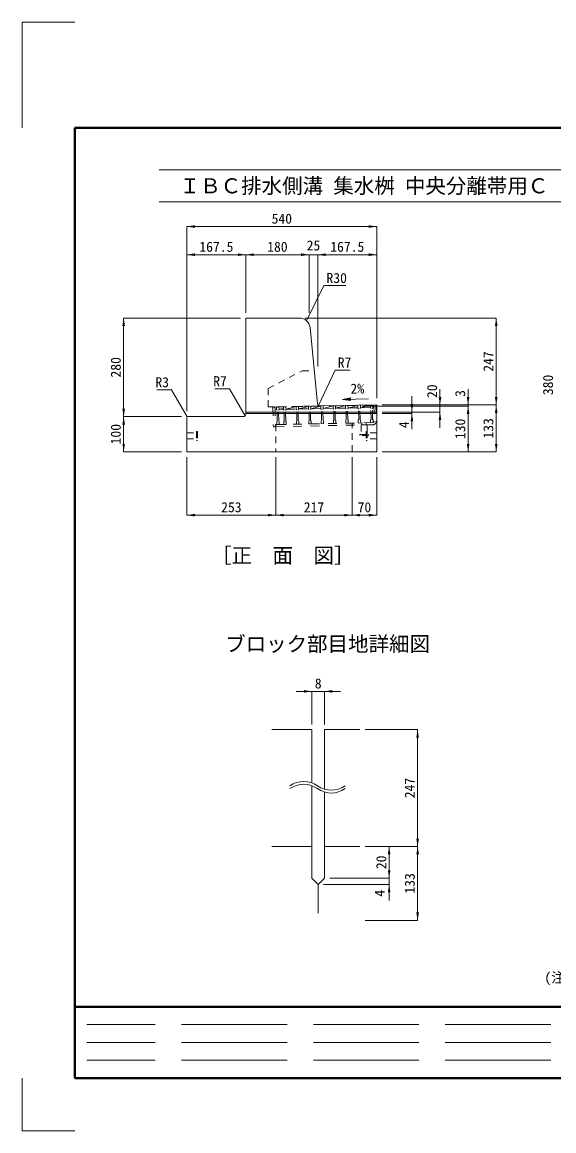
# Model space of a CAD drawing. Units: millimetres at full size; some dimension numbers follow another scale. Extents: x 50430 to 101606, y 69050 to 91573.
# Drawn here: x 66894 to 68406, y 71283 to 74433 of the extents above; entities that cross this region are included whole.
import ezdxf
from ezdxf.enums import TextEntityAlignment as Align

# ---------------------------------------------------------------- set-up
doc = ezdxf.new("R2010")
doc.units = ezdxf.units.MM
doc.header["$LTSCALE"] = 50
for name, pattern in [('DASHED', [7.5, 6, -1.5]), ('USER1', [0.675, 0.375, -0.3]), ('USER3', [1, 0.5, -0.5]), ('USER4', [0.675, 0.375, -0.3])]:
    doc.linetypes.add(name, pattern=pattern)
for name, color, linetype, lineweight in [('DEFPOINTS_2', 8, 'Continuous', 13), ('インサート', 3, 'USER1', 9), ('グレーチング', 7, 'USER1', 5), ('図枠', 7, 'Continuous', 5), ('寸法線', 7, 'Continuous', 13), ('本体', 2, 'Continuous', 9), ('枠', 7, 'Continuous', 5), ('ｲﾝｻｰﾄ', 3, 'Continuous', 9)]:
    doc.layers.add(name, color=color, linetype=linetype, lineweight=lineweight)
doc.layers.add('文字', color=7, linetype='Continuous')
doc.styles.add('ＭＳ ゴシック', font='')
doc.styles.get('ＭＳ ゴシック').set_extended_font_data('MS Gothic')

# ---------------------------------------------------------------- blocks, each defined once
blk = doc.blocks.new('filled_arrow')
at = {"color": 0, "linetype": 'Continuous', "lineweight": -2}
blk.add_solid([(7.5, 1.25), (0, 0), (7.5, -1.25)], dxfattribs=at)

msp = doc.modelspace()

# ---------------------------------------------------------------- hatches: boundary and pattern name
at = {"layer": '寸法線'}
msp.add_hatch(color=256, dxfattribs=at).paths.add_polyline_path([(67827.76, 73365.13), (67827.89, 73357.63), (67805.32, 73360.99)])

# ---------------------------------------------------------------- linework, layer by layer
at = {"layer": 'DEFPOINTS_2', "color": 7}
for p, q in [((66893.72, 74432.64), (67043.72, 74432.64)), ((66893.72, 74132.64), (66893.72, 74432.64)), ((66893.72, 71432.64), (66893.72, 71282.64)), ((66893.72, 71282.64), (67043.72, 71282.64))]:
    msp.add_line(p, q, dxfattribs=at)
at = {"layer": 'インサート'}
for p, q in [((67389.53, 73269.5), (67389.53, 73244.5)), ((67389.53, 73269.5), (67392.53, 73269.5)), ((67392.53, 73269.5), (67392.53, 73244.5)), ((67875.53, 73269.5), (67872.53, 73269.5)), ((67872.53, 73269.5), (67872.53, 73244.5)), ((67875.53, 73269.5), (67875.53, 73244.5)), ((67362.53, 73265.5), (67362.53, 73248.5)), ((67362.53, 73265.5), (67389.53, 73265.5)), ((67362.53, 73248.5), (67389.53, 73248.5)), ((67389.53, 73244.5), (67392.53, 73244.5)), ((67875.53, 73244.5), (67872.53, 73244.5)), ((67902.53, 73265.5), (67875.53, 73265.5)), ((67902.53, 73248.5), (67875.53, 73248.5)), ((67902.53, 73265.5), (67902.53, 73248.5))]:
    msp.add_line(p, q, dxfattribs=at)
at = {"layer": 'インサート', "linetype": 'USER4'}
for p, q in [((67857.9, 73288.1), (67874.89, 73288.44)), ((67857.9, 73288.1), (67858.44, 73261.11)), ((67874.89, 73288.44), (67875.43, 73261.45)), ((67854.44, 73261.03), (67879.43, 73261.53)), ((67854.5, 73258.03), (67854.44, 73261.03)), ((67879.49, 73258.53), (67854.5, 73258.03)), ((67879.43, 73261.53), (67879.49, 73258.53))]:
    msp.add_line(p, q, dxfattribs=at)
at = {"layer": 'グレーチング', "linetype": 'USER3'}
for p, q in [((67613.33, 73339.22), (67607.33, 73339.1)), ((67607.33, 73339.1), (67608.45, 73283.11)), ((67613.33, 73339.22), (67614.45, 73283.23)), ((67617.33, 73339.3), (67900.27, 73344.96)), ((67617.33, 73339.3), (67617.49, 73331.3)), ((67624.32, 73339.44), (67624.48, 73331.44)), ((67624.46, 73332.44), (67637.4, 73335.86)), ((67624.46, 73332.44), (67637.46, 73332.7)), ((67637.32, 73339.7), (67637.48, 73331.7)), ((67644.32, 73339.84), (67644.48, 73331.84)), ((67644.46, 73332.84), (67673.55, 73333.43)), ((67645.26, 73332.86), (67673.41, 73340.42)), ((67673.11, 73340.42), (67673.27, 73332.42)), ((67674.8, 73330.95), (67673.27, 73332.42)), ((67678.8, 73331.03), (67680.27, 73332.56)), ((67680.11, 73340.56), (67680.27, 73332.56)), ((67680.25, 73333.56), (67708.41, 73341.12)), ((67680.25, 73333.56), (67708.55, 73334.13)), ((67708.11, 73341.12), (67708.27, 73333.12)), ((67709.8, 73331.65), (67708.27, 73333.12)), ((67713.8, 73331.73), (67715.27, 73333.26)), ((67715.11, 73341.26), (67715.27, 73333.26)), ((67715.25, 73334.26), (67743.4, 73341.82)), ((67743.54, 73334.83), (67715.25, 73334.26)), ((67743.4, 73341.82), (67743.56, 73333.83)), ((67745.09, 73332.36), (67743.56, 73333.83)), ((67745.71, 73301.36), (67745.09, 73332.36)), ((67749.09, 73332.44), (67750.56, 73333.97)), ((67749.71, 73301.44), (67749.09, 73332.44)), ((67750.4, 73341.96), (67750.56, 73333.97)), ((67750.54, 73334.97), (67778.69, 73342.53)), ((67750.54, 73334.97), (67778.83, 73335.53)), ((67778.39, 73342.52), (67778.55, 73334.53)), ((67780.08, 73333.06), (67778.55, 73334.53)), ((67780.7, 73302.06), (67780.08, 73333.06)), ((67784.08, 73333.14), (67785.55, 73334.67)), ((67784.7, 73302.14), (67784.08, 73333.14)), ((67785.39, 73342.66), (67785.55, 73334.67)), ((67785.53, 73335.66), (67813.69, 73343.23)), ((67813.83, 73336.23), (67785.53, 73335.66)), ((67813.69, 73343.23), (67813.85, 73335.23)), ((67815.38, 73333.76), (67813.85, 73335.23)), ((67816, 73302.77), (67815.38, 73333.76)), ((67819.38, 73333.84), (67820.84, 73335.37)), ((67820, 73302.85), (67819.38, 73333.84)), ((67820.68, 73343.37), (67820.84, 73335.37)), ((67820.82, 73336.37), (67848.98, 73343.94)), ((67849.12, 73336.94), (67820.82, 73336.37)), ((67848.98, 73343.94), (67849.14, 73335.94)), ((67850.67, 73334.47), (67849.14, 73335.94)), ((67851.29, 73303.47), (67850.67, 73334.47)), ((67854.67, 73334.55), (67856.14, 73336.08)), ((67855.29, 73303.55), (67854.67, 73334.55)), ((67855.98, 73344.08), (67856.14, 73336.08)), ((67856.12, 73337.08), (67884.27, 73344.64)), ((67884.41, 73337.64), (67856.12, 73337.08)), ((67884.27, 73344.64), (67884.43, 73336.64)), ((67885.96, 73335.17), (67884.43, 73336.64)), ((67886.58, 73304.18), (67885.96, 73335.17)), ((67889.96, 73335.25), (67891.43, 73336.78)), ((67890.58, 73304.26), (67889.96, 73335.25)), ((67891.27, 73344.78), (67891.43, 73336.78)), ((67894.27, 73344.86), (67895.19, 73298.85)), ((67900.27, 73344.96), (67901.19, 73298.97)), ((67619.02, 73329.83), (67617.49, 73331.3)), ((67619.64, 73298.84), (67619.02, 73329.83)), ((67623.01, 73329.91), (67624.48, 73331.44)), ((67623.63, 73298.92), (67623.01, 73329.91)), ((67639.01, 73330.23), (67637.48, 73331.7)), ((67639.63, 73299.24), (67639.01, 73330.23)), ((67643.01, 73330.31), (67644.48, 73331.84)), ((67643.63, 73299.32), (67643.01, 73330.31)), ((67675.42, 73299.96), (67674.8, 73330.95)), ((67679.42, 73300.04), (67678.8, 73331.03)), ((67710.42, 73300.66), (67708.95, 73299.13)), ((67710.42, 73300.66), (67709.8, 73331.65)), ((67714.42, 73300.74), (67713.8, 73331.73)), ((67714.42, 73300.74), (67715.95, 73299.27)), ((67745.71, 73301.36), (67744.24, 73299.83)), ((67749.71, 73301.44), (67751.24, 73299.97)), ((67780.7, 73302.06), (67779.23, 73300.53)), ((67779.23, 73300.53), (67779.39, 73292.53)), ((67784.7, 73302.14), (67786.23, 73300.67)), ((67786.23, 73300.67), (67786.39, 73292.67)), ((67816, 73302.77), (67814.53, 73301.24)), ((67814.53, 73301.24), (67814.69, 73293.24)), ((67820, 73302.85), (67821.52, 73301.38)), ((67821.52, 73301.38), (67821.68, 73293.38)), ((67851.29, 73303.47), (67849.82, 73301.94)), ((67849.82, 73301.94), (67849.98, 73293.95)), ((67855.29, 73303.55), (67856.82, 73302.08)), ((67856.82, 73302.08), (67856.98, 73294.09)), ((67886.58, 73304.18), (67885.11, 73302.65)), ((67885.11, 73302.65), (67885.27, 73294.65)), ((67890.58, 73304.26), (67892.11, 73302.79)), ((67892.11, 73302.79), (67892.27, 73294.79)), ((67614.45, 73283.23), (67608.45, 73283.11)), ((67614.33, 73289.23), (67847.48, 73293.9)), ((67614.45, 73283.23), (67842.4, 73287.79)), ((67619.64, 73298.84), (67618.17, 73297.31)), ((67618.17, 73297.31), (67618.33, 73289.31)), ((67618.33, 73289.31), (67625.32, 73289.45)), ((67623.63, 73298.92), (67625.16, 73297.45)), ((67625.16, 73297.45), (67625.32, 73289.45)), ((67639.63, 73299.24), (67638.16, 73297.71)), ((67638.16, 73297.71), (67638.32, 73289.71)), ((67638.32, 73289.71), (67645.32, 73289.85)), ((67643.63, 73299.32), (67645.16, 73297.85)), ((67645.16, 73297.85), (67645.32, 73289.85)), ((67675.42, 73299.96), (67673.95, 73298.43)), ((67673.95, 73298.43), (67674.11, 73290.43)), ((67674.11, 73290.43), (67681.11, 73290.57)), ((67679.42, 73300.04), (67680.95, 73298.57)), ((67680.95, 73298.57), (67681.11, 73290.57)), ((67708.95, 73299.13), (67709.11, 73291.13)), ((67716.11, 73291.27), (67709.11, 73291.13)), ((67715.95, 73299.27), (67716.11, 73291.27)), ((67744.24, 73299.83), (67744.4, 73291.83)), ((67744.4, 73291.83), (67751.4, 73291.97)), ((67751.24, 73299.97), (67751.4, 73291.97)), ((67786.39, 73292.67), (67779.39, 73292.53)), ((67821.68, 73293.38), (67814.69, 73293.24)), ((67833.28, 73293.61), (67833.4, 73287.61)), ((67891.39, 73288.77), (67842.4, 73287.79)), ((67891.27, 73294.77), (67848.28, 73293.91)), ((67856.86, 73293.9), (67849.87, 73293.62)), ((67859.78, 73294.14), (67859.9, 73288.14)), ((67872.77, 73294.4), (67872.89, 73288.4)), ((67892.27, 73294.79), (67885.27, 73294.65))]:
    msp.add_line(p, q, dxfattribs=at)
for radius, start, end in [(4, 271.14586, 1.14572), (10, 271.14571, 1.14575)]:
    msp.add_arc((67891.19, 73298.77), radius, start, end, dxfattribs=at)
at = {"layer": '図枠', "lineweight": 40}
for p, q in [((67043.72, 71432.64), (67043.72, 74132.64)), ((67043.72, 74132.64), (71198.72, 74132.64)), ((67043.72, 71635.14), (71198.72, 71635.14)), ((67043.72, 71432.64), (71198.72, 71432.64))]:
    msp.add_line(p, q, dxfattribs=at)
at = {"layer": '図枠', "lineweight": 13}
for p, q in [((67283.72, 74012.64), (70958.72, 74012.64)), ((67283.72, 73922.64), (70958.72, 73922.64))]:
    msp.add_line(p, q, dxfattribs=at)
at = {"layer": '図枠', "linetype": 'DASHED', "lineweight": 9}
for p, q in [((68397.47, 71584.51), (67077.47, 71584.51)), ((68397.47, 71533.89), (67077.47, 71533.89)), ((68397.47, 71483.26), (67077.47, 71483.26))]:
    msp.add_line(p, q, dxfattribs=at)
at = {"layer": '寸法線', "lineweight": 9}
for p, q in [((67362.53, 73852), (67902.53, 73852)), ((67362.53, 73607), (67362.53, 73852)), ((67902.53, 73607), (67902.53, 73852)), ((67362.53, 73772), (67530.03, 73772)), ((67362.53, 73327), (67362.53, 73772)), ((67530.03, 73772), (67710.03, 73772)), ((67530.03, 73607), (67530.03, 73772)), ((67530.03, 73607), (67530.03, 73772)), ((67665.03, 73772), (67780.03, 73772)), ((67710.03, 73607), (67710.03, 73772)), ((67710.03, 73607), (67710.03, 73772)), ((67735.03, 73454.51), (67735.03, 73772)), ((67735.03, 73772), (67902.53, 73772)), ((67735.03, 73454.51), (67735.03, 73772)), ((67902.53, 73364.24), (67902.53, 73772)), ((67182.53, 73312), (67182.53, 73592)), ((67515.03, 73592), (67182.53, 73592)), ((67697.88, 73592), (68242.53, 73592)), ((68242.53, 73592), (68242.53, 73345)), ((68002.53, 73369.98), (68002.53, 73275.98)), ((68082.51, 73390), (68082.51, 73279.98)), ((68162.52, 73389.98), (68162.52, 73296.96)), ((67805.32, 73360.99), (67879.34, 73362.27)), ((67860.73, 73341.96), (68162.52, 73341.96)), ((67917.53, 73345), (68242.53, 73345)), ((67917.53, 73345), (68082.51, 73345)), ((68055.51, 73344.98), (68162.52, 73344.98)), ((68055.51, 73344.98), (68242.53, 73344.98)), ((68055.56, 73341.96), (68162.52, 73341.96)), ((68162.52, 73341.96), (68162.52, 73212)), ((68242.53, 73344.98), (68242.53, 73212)), ((67182.53, 73312), (67182.53, 73212)), ((67347.53, 73312), (67182.53, 73312)), ((67347.53, 73312), (67182.53, 73312)), ((67917.53, 73324.98), (68002.53, 73324.98)), ((67917.53, 73324.98), (68082.51, 73324.98)), ((67917.53, 73320.98), (68002.53, 73320.98)), ((67347.53, 73212), (67182.53, 73212)), ((67917.53, 73212), (68242.53, 73212)), ((68056.64, 73212), (68162.52, 73212)), ((67362.53, 73197), (67362.53, 73032)), ((67615.43, 73197), (67615.43, 73032)), ((67615.43, 73197), (67615.43, 73032)), ((67832.53, 73197), (67832.53, 73032)), ((67832.53, 73197), (67832.53, 73032)), ((67902.53, 73197), (67902.53, 73032)), ((67362.53, 73032), (67615.43, 73032)), ((67615.43, 73032), (67832.53, 73032)), ((67832.53, 73032), (67902.53, 73032)), ((67673.06, 72531.32), (67799.06, 72531.32)), ((67718.06, 72437.49), (67718.06, 72531.32)), ((67754.06, 72437.49), (67754.06, 72531.32)), ((67869.2, 72422.49), (68018.88, 72422.49)), ((68018.88, 72090.58), (68018.88, 72422.49)), ((67869.2, 72090.58), (67937.86, 72090.58)), ((67869.2, 72090.58), (68018.88, 72090.58)), ((67869.2, 72090.58), (68018.88, 72090.58)), ((67937.86, 72000.43), (67937.86, 72090.58)), ((68018.88, 71880.66), (68018.88, 72090.58)), ((67937.86, 71937.43), (67937.86, 72045.43)), ((67751.06, 71982.43), (67937.86, 71982.43)), ((67769.06, 72000.43), (67937.86, 72000.43)), ((67769.06, 72000.43), (67937.86, 72000.43)), ((67869.2, 71880.66), (68018.88, 71880.66))]:
    msp.add_line(p, q, dxfattribs=at)
for points in [[(67703.01, 73584.24), (67752.09, 73684), (67814.72, 73684)], [(67736.7, 73343.93), (67784.1, 73443.93), (67826.17, 73443.93)], [(67363.41, 73311.13), (67319.07, 73387.94), (67276.69, 73387.94)], [(67527.98, 73314.06), (67483.64, 73390.87), (67441.57, 73390.87)]]:
    msp.add_lwpolyline(points, dxfattribs=at)
at = {"layer": '寸法線'}
msp.add_lwpolyline([(67827.76, 73365.13), (67827.89, 73357.63), (67805.32, 73360.99)], close=True, dxfattribs=at)
at = {"layer": '寸法線', "lineweight": 9}
for centre, start, end in [((67694.89, 72207.41), 54.77488, 125.22512), ((67694.89, 72199.46), 54.77488, 125.22512), ((67773.22, 72318.36), 234.77488, 305.22512), ((67773.22, 72310.41), 234.77488, 305.22512)]:
    msp.add_arc(centre, 67.91, start, end, dxfattribs=at)
at = {"layer": '本体', "lineweight": 20}
for p, q in [((67682.88, 73592), (67530.03, 73592)), ((67734.39, 73348.46), (67712.73, 73564.99)), ((67741.57, 73342.16), (67902.53, 73345)), ((67902.53, 73345), (67902.53, 73212)), ((67362.53, 73309), (67362.53, 73212)), ((67365.53, 73312), (67523.03, 73312)), ((67902.53, 73212), (67362.53, 73212)), ((67603.64, 72422.49), (67718.06, 72422.49)), ((67718.06, 72422.49), (67718.06, 72271.25)), ((67754.06, 72422.49), (67754.06, 72253.22)), ((67754.06, 72422.49), (67854.2, 72422.49)), ((67718.06, 72263.3), (67718.06, 72000.43)), ((67754.06, 72245.26), (67754.06, 72000.43)), ((67603.64, 72090.58), (67718.06, 72090.58)), ((67754.06, 72090.58), (67854.2, 72090.58)), ((67736.06, 71982.43), (67718.06, 72000.43)), ((67736.06, 71982.43), (67754.06, 72000.43)), ((67736.06, 71900.92), (67736.06, 71982.43))]:
    msp.add_line(p, q, dxfattribs=at)
at = {"layer": '本体', "lineweight": 13}
msp.add_line((67530.03, 73592), (67530.03, 73319), dxfattribs=at)
at = {"layer": '本体', "linetype": 'USER1'}
for p, q in [((67593.35, 73391.9), (67690.23, 73441.9)), ((67690.23, 73441.9), (67725.04, 73441.9)), ((67593.35, 73339.55), (67593.35, 73391.9)), ((67593.35, 73339.55), (67741.48, 73342.16)), ((67615.43, 73289.25), (67615.43, 73212)), ((67832.53, 73212), (67832.53, 73293.6))]:
    msp.add_line(p, q, dxfattribs=at)
at = {"layer": '本体', "color": 4, "lineweight": 5}
for p, q in [((67530.03, 73324.98), (67902.53, 73324.98)), ((67530.03, 73320.98), (67902.53, 73320.98))]:
    msp.add_line(p, q, dxfattribs=at)
at = {"layer": '本体', "lineweight": 20}
for centre, radius, start, end in [((67682.88, 73562), 30, 5.71031, 90), ((67741.35, 73349.16), 7, 185.7118, 271.76068), ((67365.53, 73309), 3, 90, 180)]:
    msp.add_arc(centre, radius, start, end, dxfattribs=at)
at = {"layer": '本体', "lineweight": 13}
msp.add_arc((67523.03, 73319), 7, 270, 0, dxfattribs=at)
at = {"layer": 'ｲﾝｻｰﾄ', "linetype": 'USER3'}
for p, q in [((67362.53, 73248.5), (67362.53, 73265.5)), ((67902.54, 73248.5), (67902.54, 73265.5))]:
    msp.add_line(p, q, dxfattribs=at)

# ---------------------------------------------------------------- block references
at = {"layer": '寸法線', "lineweight": 9, "xscale": 3, "yscale": 3}
for p in [(67362.53, 73852), (67362.53, 73772), (67530.03, 73772), (67735.03, 73772), (67735.03, 73772), (67362.53, 73032), (67615.43, 73032), (67832.53, 73032), (67754.06, 72531.32)]:
    msp.add_blockref('filled_arrow', p, dxfattribs=at)
at = {"layer": '寸法線', "lineweight": 9}
for p, xscale, yscale, rotation in [((67902.53, 73852), 3, 3, 180), ((67530.03, 73772), 3, 3, 180), ((67710.03, 73772), 3, 3, 180), ((67710.03, 73772), 3, 3, 180), ((67902.53, 73772), 3, 3, 180), ((67182.53, 73592), 3, 3, 270), ((67703.01, 73584.24), 0.2, 0.2, 63.8), ((68242.53, 73592), 3, 3, 270), ((68082.51, 73345), 3, 3, 90), ((68162.52, 73344.98), 3, 3, 90), ((68242.53, 73345), 3, 3, 90), ((67182.53, 73312), 3, 3, 90), ((67736.7, 73343.93), 0.2, 0.2, 64.6), ((68002.53, 73324.98), 3, 3, 90), ((68162.52, 73341.96), 3, 3, 270), ((68162.52, 73341.96), 3, 3, 270), ((68242.53, 73344.98), 3, 3, 270), ((67182.53, 73312), 3, 3, 270), ((67363.41, 73311.13), 0.2, 0.2, 120), ((67527.98, 73314.06), 0.2, 0.2, 120), ((68002.53, 73320.98), 3, 3, 270), ((68082.51, 73324.98), 3, 3, 270), ((67182.53, 73212), 3, 3, 90), ((68162.52, 73212), 3, 3, 90), ((68242.53, 73212), 3, 3, 90), ((67615.43, 73032), 3, 3, 180), ((67832.53, 73032), 3, 3, 180), ((67902.53, 73032), 3, 3, 180), ((67718.06, 72531.32), 3, 3, 180), ((68018.88, 72422.49), 3, 3, 270), ((68018.88, 72090.58), 3, 3, 90), ((67937.86, 72090.58), 3, 3, 270), ((68018.88, 72090.58), 3, 3, 270), ((67937.86, 72000.43), 3, 3, 90), ((67937.86, 72000.43), 3, 3, 90), ((67937.86, 71982.43), 3, 3, 270), ((68018.88, 71880.66), 3, 3, 90)]:
    msp.add_blockref('filled_arrow', p, dxfattribs=dict(at, xscale=xscale, yscale=yscale, rotation=rotation))

# ---------------------------------------------------------------- texts
at = {"layer": '図枠', "style": 'ＭＳ ゴシック'}
msp.add_text('\u3000ＩＢＣ排水側溝 集水桝 中央分離帯用Ｃ（Ⅰ型・Ⅲ型兼用） 上部桝 ４００型', height=42.72, dxfattribs=at).set_placement((67283.72, 73967.64), align=Align.MIDDLE_LEFT)
at = {"layer": '寸法線', "style": 'ＭＳ ゴシック'}
for s, p in [('540', (67632.53, 73874.5)), ('167.5', (67446.28, 73794.5)), ('180', (67620.03, 73794.5)), ('25', (67722.53, 73798.25)), ('167.5', (67818.78, 73794.5)), ('253', (67488.98, 73054.5)), ('217', (67723.98, 73054.5)), ('70', (67867.53, 73054.5)), ('8', (67736.06, 72553.82))]:
    msp.add_text(s, height=28.48, dxfattribs=at).set_placement(p, align=Align.MIDDLE_CENTER)
for s, p in [('R30', (67759.59, 73720)), ('R7', (67791.6, 73479.93))]:
    msp.add_text(s, height=28.48, dxfattribs=at).set_placement(p, align=Align.TOP_LEFT)
for s, rotation, p in [('247', 90, (68220.03, 73468.5)), ('280', 90, (67160.03, 73452)), ('380', 90, (68389.72, 73402)), ('2%', 1, (67847.24, 73391.59)), ('20', 90, (68060.01, 73384.16)), ('3', 90, (68140.02, 73377.69)), ('130', 90, (68140.02, 73276.98)), ('133', 90, (68220.03, 73278.49)), ('100', 90, (67160.03, 73262)), ('4', 90, (67980.03, 73288.77)), ('247', 90, (67996.38, 72256.53)), ('20', 90, (67915.36, 72045.5)), ('133', 90, (67996.38, 71985.62)), ('4', 90, (67910.83, 71957.74))]:
    msp.add_text(s, height=28.48, rotation=rotation, dxfattribs=at).set_placement(p, align=Align.MIDDLE_CENTER)
for s, p in [('R7', (67476.14, 73426.87)), ('R3', (67311.57, 73423.94))]:
    msp.add_text(s, height=28.48, dxfattribs=at).set_placement(p, align=Align.TOP_RIGHT)
at = {"layer": '文字', "style": 'ＭＳ ゴシック'}
msp.add_text('［正\u3000面\u3000図］', height=42.72, dxfattribs=at).set_placement((67635.16, 72917.5), align=Align.MIDDLE_CENTER)
msp.add_text('ブロック部目地詳細図', height=42.72, dxfattribs=at).set_placement((67471.36, 72631.96), align=Align.BOTTOM_LEFT)
at = {"layer": '枠', "style": 'ＭＳ ゴシック'}
msp.add_text('(注) 上部桝の質量は、グレーチング及び受け枠を含んだ質量です。', height=28.48, dxfattribs=at).set_placement((68379.48, 71695.32), align=Align.BOTTOM_LEFT)

doc.saveas('drawing.dxf')
